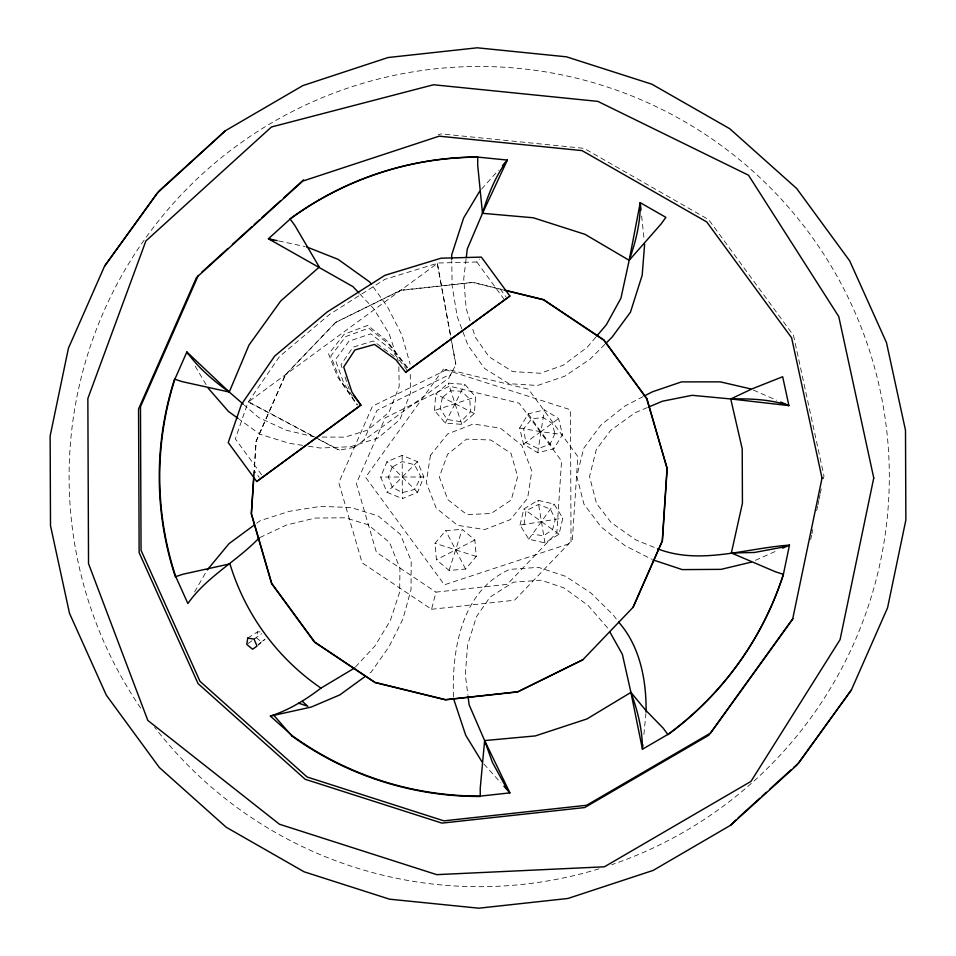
<?xml version="1.0" encoding="UTF-8"?>
<svg xmlns="http://www.w3.org/2000/svg" width="956" height="956" viewBox="0 0 956 956"><rect width="100%" height="100%" fill="white"/><g stroke="black" fill="none" stroke-linecap="round" stroke-linejoin="round"><path stroke-width="0.72" stroke-dasharray="4.78 3.58" d="M453.491 696.96C451.77 649.71 461.366 590.772 509.679 569.394L538.383 567.338L565.605 576.325L591.095 593.138L613.298 615.007L617.696 620.886M402.177 455.367L402.356 498.65L417.593 492.292L423.855 476.984L417.473 461.688L402.177 455.367L386.929 461.736L380.667 477.044L387.06 492.34L402.356 498.65M253.83 475.108L256.041 441.397L285.318 374.943L335.723 322.303L400.863 290.206L473.065 282.331L501.816 289.477M253.973 475.132L256.208 441.206L285.486 374.74M434.502 410.506L435.769 393.944L448.328 383.129L464.831 384.372L475.61 396.967L474.343 413.518L461.772 424.356L445.281 423.102L434.502 410.506L475.61 396.967M643.89 734.387L645.921 713.594M254.021 473.16L254.272 470.687L259.16 477.343M466.098 258.992L463.732 279.009L466.181 308.597L470.101 320.869M537.726 452.726L544.394 409.873L558.567 418.465L562.486 434.562L553.859 448.758L537.726 452.726L523.553 444.158L519.646 428.037L528.274 413.84L544.394 409.873M524.043 524.533L526.075 510.719L538.539 504.421L550.429 509.118L555.293 519.455L552.532 529.779L543.617 535.671L532.265 534.32M810.676 539.626L811.572 535.276M811.883 533.83L812.791 529.481M816.711 510.635L817.619 506.286M817.918 504.84L818.826 500.49M819.125 499.044L820.033 494.694M820.332 493.236L821.24 488.898M823.355 478.753L823.964 475.849L793.528 335.496L708.647 219.641L583.985 148.335L441.098 133.888L438.29 134.82M520.028 525.131L523.816 509.022L537.929 500.299L554.086 504.051L562.821 518.104L559.033 534.225L544.932 542.936L528.776 539.172L520.028 525.131L562.821 518.104M260.151 631.94L257.69 631.773L256.244 637.748L261.478 641.858L265.003 639.289L258.168 645.133M431.562 609.283L514.579 600.225L572.357 539.913L577.842 456.574L528.489 389.212L447.36 369.327L372.446 406.24L338.794 482.661L362.133 562.857L431.562 609.283L435.984 592.123L507.254 584.343L556.846 532.576L561.554 461.043L519.18 403.205L449.559 386.14L385.244 417.832L356.349 483.437L376.389 552.269L435.984 592.123M449.081 570.433L462.202 529.325L474.857 540.009L476.255 556.476L465.584 569.071L449.081 570.433L436.438 559.726L435.04 543.259L445.711 530.664L462.202 529.325M445.281 423.102L464.831 384.372M452.14 371.765L450.085 375.78L448.149 375.302L376.999 410.351L363.818 440.286L362.575 441.194M353.923 447.611L448.842 378.05L455.94 364.559L451.83 342.26M194.594 591.907L206.52 571.222M528.776 539.172L554.086 504.051M450.527 335.162L437.322 263.45L248.309 401.998L314.333 437.059M285.318 374.943L335.723 322.303M437.322 263.45L455.773 364.75M540.367 432.124L558.567 418.465M595.803 337.181L587.151 347.375L563 365.335L540.367 373.27L512.607 371.597L489.09 356.827L475.335 337.229L471.846 326.331M481.621 189.097L498.446 170.132M355.477 667.001L375.027 645.85L390.371 620.516L399.668 592.051L399.943 568.187L389.522 542.458L368.108 524.748L345.259 517.793L315.289 518.044L286.489 525.023L259.136 537.905M261.657 474.821L235.331 438.9L247.939 402.488L279.618 356.421L329.641 314.369L384.802 279.355L438.29 263.019L476.805 261.98L479.542 259.052M417.473 461.688L387.06 492.34M604.825 344.399L590.151 359.109L564.793 376.186L537.642 385.471L508.939 383.679L484.537 368.454L467.89 345.128L462.298 330.131M258.144 644.619L261.478 641.858M256.65 523.279L260.247 520.626L289.656 511.269L320.415 506.381L350.9 507.505L378.241 516.001L400.373 534.356L411.2 560.993L411.044 589.601L402.93 618.986L388.984 646.842L371.203 672.056L367.594 674.685M523.553 444.158L540.761 431.67L562.486 434.562M247.974 643.591L255.061 638.572M254.033 639.098L261.657 633.732M247.759 638.07L257.69 631.773M474.857 540.009L436.438 559.726M643.101 396.62L624.638 406.192L600.738 425.229L583.71 448.34L576.779 476.267L583.937 504.111L601.145 526.995L625.2 545.78L651.681 559.224M335.556 322.507L400.695 290.409L472.897 282.522L504.147 290.194M755.419 560.312L777.216 550.596M647.367 407.555L635.047 412.741L610.669 430.391L596.293 449.595L589.529 476.59L596.52 503.454L611.039 522.442L635.549 539.77L656.151 548.194M354.079 447.42L339.105 450.228L315.635 437.752M423.855 476.984L380.667 477.044M322.1 437.047L344.937 437.143L367.725 430.116L388.996 412.311L399.214 386.427L398.772 363.866M302.586 445.341L289.381 443.345L259.901 434.227L239.359 419.349M308.453 446.237L320.188 448.017L350.649 446.703L377.919 438.075L399.919 419.576L410.518 392.832L410.232 371.31M519.646 428.037L540.761 431.67L553.859 448.758M278.638 240.936L304.916 246.505M314.966 437.012L286.107 430.2L258.658 417.533L244.497 405.26M476.255 556.476L435.04 543.259M753.376 390.084L776.619 400.229M474.343 413.518L435.769 393.944M248.464 401.807L314.177 436.713M315.492 437.406L339.272 450.037M559.033 534.225L523.816 509.022M394.29 356.397L373.27 341.005L352.991 347.159L341.005 364.642L342.798 370.127M417.593 492.292L386.929 461.736M359.862 293.982L373.665 308.669L389.212 333.943L398.282 361.105M483.951 764.059L500.92 782.904M607.598 627.949L588.191 605.518L563.897 587.868L541.204 580.22L513.456 582.18L490.058 597.07L476.47 616.668L467.532 645.252L465.333 674.793L467.854 694.797M407.364 370.474L390.932 349.287L370.737 333.823L348.952 341.232L335.317 359.767L343.981 383.691L352.8 396.477M407.77 367.785L386.977 340.886L367.749 325.339L344.196 334.242L328.613 354.019L337.635 377.023L357.03 404.962M406.79 367.606L388.291 343.67L368.741 328.159L345.773 336.56L330.836 355.919L339.739 379.233L357.496 404.842M500.203 288.987L505.82 296.647M476.805 261.98L504.003 299.109M373.055 286.692L387.61 306.995L401.783 334.755L410.136 364.14M528.274 413.84L540.761 431.67M195.179 366.124L206.52 385.411M465.584 569.071L445.711 530.664M348.259 386.571L349.346 389.331M461.784 328.768L457.207 316.508L452.128 285.748L451.77 260.773M461.772 424.356L448.328 383.129M345.032 376.975L347.721 385.196M544.932 542.936L537.929 500.299M641.643 216.02L644.153 239.753M140.663 708.038A410.124 410.1 40.2 0 1 279.164 118.556A410.124 410.1 40.2 0 1 853.792 309.636A410.124 410.1 40.2 0 1 611.732 864.69M599.006 868.813A410.124 410.1 40.2 0 1 154.645 727.265M430.451 455.367L426.257 482.529L436.211 508.15L457.637 525.358L484.8 529.552L510.42 519.598L527.628 498.172L531.823 471.009L521.868 445.388L500.442 428.18L473.28 423.986L447.659 433.94L430.451 455.367M442.353 397.469L440.214 408.69L447.073 419.481L460.864 421.704L470.615 411.725L469.731 398.975L461.33 391.219L450.658 390.741L442.353 397.469M517.65 476.65L511.209 500.012L491.097 513.515L466.898 514.603L447.838 499.653L439.318 476.96L447.647 454.22L466.588 439.115L490.798 440.011L511.018 453.359L517.65 476.65M392.151 467.161L388.387 477.164L392.223 487.142L402.237 492.651L414.617 489.46L420.999 477.044L414.522 464.676L402.118 461.581L392.151 467.161M554.946 433.558L550.166 443.931L538.312 448.723L525.8 442.52L523.661 428.73L531.799 418.871L543.139 417.437L552.102 423.257L554.946 433.558M443.524 369.076L365.586 477.259L444.397 584.809L571.031 543.104L570.493 409.777L443.524 369.076"/><path stroke-width="1.43" d="M253.83 475.108L251.273 513.874L271.576 583.602L314.5 642.181L374.872 682.548L445.4 699.84L517.602 691.965L582.742 659.867L633.147 607.227L662.424 540.773L667.192 468.309L646.889 398.568L603.965 339.989L543.594 299.622L504.541 290.05M253.782 478.096L251.44 513.671L271.743 583.399L314.667 641.99L373.808 681.532M644.631 244.21L642.181 275.232L630.458 312.194L612.175 337.038L605.877 343.347M657.525 548.756C700.091 565.426 745.955 548.075 789.477 545.135L783.454 574.042A319.71 319.698 40.2 0 1 667.957 734.363L642.444 749.229L642.874 744.772M646.065 712.101C646.519 680.553 640.102 646.28 618.58 622.057M468.046 696.219L469.121 704.787L484.632 740.577L480.223 788.365L480.282 796.468A319.734 319.71 40.2 0 1 292.082 736.132M466.265 257.558L467.281 248.978L482.493 213.308L507.361 160.082L477.964 157.119A319.71 319.698 40.2 0 0 290.289 218.924L268.421 238.773L352.967 286.633L358.87 292.93M243.41 404.304L229.249 392.032L248.966 345.104L280.717 300.997L319.28 267.059L294.807 225.389L290.015 218.84A319.734 319.71 40.2 0 1 477.725 157.023L477.701 165.161L482.493 213.308L533.245 217.765L585.036 234.34L629.179 260.319L640.233 202.672L665.878 217.347L661.122 223.955L629.179 260.319L620.934 298.224L606.367 324.729L596.759 336.058M609.701 631.713L622.368 654.322L630.924 692.395L645.36 709.854L663.153 728.125L667.957 734.662A319.734 319.71 40.2 0 0 783.466 574.341L775.71 571.891L731.364 552.974L742.43 503.25L742.226 448.878L730.743 398.951L692.072 395.318L662.424 401.221L648.73 406.981M629.179 260.319C635.74 241.868 640.616 222.378 640.233 202.672L641.022 210.093M482.493 213.308C487.68 195.717 494.682 178.402 505.079 163.225M104.586 266.103L68.438 348.187L50.142 435.996L50.501 525.692L69.513 613.358L106.319 695.155L159.341 767.513L226.237 827.263L304.104 871.8L389.522 899.178L478.765 908.2L567.936 898.473L653.127 870.414L730.623 825.255L797.041 764.967L851.414 689.897L887.562 607.813L905.858 520.004L905.499 430.308L886.487 342.642L849.681 260.845L796.659 188.487L729.763 128.737L651.896 84.2L566.478 56.822L477.235 47.8L388.064 57.527L302.873 85.586L225.377 130.745L158.959 191.033L104.586 266.103L157.023 193.327L225.377 130.745M198.358 275.328L140.472 406.754L141.058 550.369L199.995 681.329L307.115 777.001L443.871 820.846L586.637 805.263L710.726 732.965L792.93 618.843M354.497 668.053L320.977 688.117A231.973 231.938 61.7 0 1 229.942 563.873L183.038 574.209L175.318 576.755A319.734 319.71 40.2 0 1 174.518 379.126L182.226 381.659L229.249 392.032L186.862 351.975L174.96 379.006A319.71 319.698 40.2 0 0 175.761 576.599L187.878 603.535C206.639 576.671 236.789 561.315 259.136 537.905M632.98 607.43L662.257 540.965L667.025 468.5L646.722 398.772L603.798 340.193L543.426 299.814L505.557 290.528M207.261 569.931L229.022 543.653L254.248 525.047M479.649 191.32L463.624 218.004L451.686 254.894L451.746 259.303M851.414 689.897L798.977 762.673L793.54 767.62M730.623 825.255L735.833 819.997M502.414 165.663L507.361 160.082M256.746 481.501L360.926 405.177L351.904 392.02L343.718 366.973L354.915 349.992L374.477 344.435L395.892 359.791L405.714 372.362L509.895 296.037L481.37 257.104L441.003 258.204L384.933 275.316L327.095 312.026L274.659 356.11L241.438 404.412L228.233 442.58L256.746 481.501L359.241 406.192M201.644 272.341L227.958 248.464M232.344 244.485L252.073 226.572M254.272 224.588L259.745 219.605M261.944 217.621L280.574 200.7M283.872 197.713L303.602 179.812M738.008 818.013L759.781 798.248M761.956 796.276L766.318 792.321M769.58 789.357L791.353 769.592M406.252 371.753L509.895 296.037M365.18 676.454L339.834 694.904L311.154 707.093L270.345 716.092L292.381 735.773A319.71 319.698 40.2 0 0 480.545 796.085L509.906 792.883L484.632 740.577L535.324 735.917L586.948 718.948L630.924 692.395C637.234 709.448 641.882 727.397 642.396 745.656M270.345 716.092C288.82 710.165 305.633 699.84 320.977 688.117M644.416 395.939L652.327 391.841L681.52 381.886L720.298 381.862L750.639 388.889M582.909 659.676L517.77 691.762L445.568 699.649L375.039 682.357M730.743 398.951L752.061 388.877L782.665 376.736L788.915 405.607L730.743 398.951C750.245 398.544 770.297 399.309 788.915 405.607L780.717 402.022M782.665 548.17L789.477 545.135M784.195 546.892L754.368 552.484L731.364 552.974M360.926 405.177L353.457 395.33M751.332 562.128L721.063 569.358L682.285 569.609L652.996 559.893M268.421 238.773L277.18 240.625M306.374 246.803L338.077 259.351L369.637 281.924L371.346 284.302M268.54 238.833L273.536 240.434M298.642 703.186L307.832 706.281L302.299 701.334M238.152 418.477L228.484 411.474L208.026 387.993M229.249 392.032C214.335 381.444 200.139 369.41 188.977 354.831M503.92 786.226L509.906 792.883M273.536 715.004L292.106 736.156M506.859 788.712L492.352 762.267L484.632 740.577M481.955 761.836L465.715 735.248L453.479 698.418M186.862 351.975L188.38 354.545M630.924 692.395L642.444 749.229M247.759 638.07L246.791 644.428L252.587 649.232L257.021 646.089L254.033 639.098L247.759 638.07M822.029 478.131L792.739 618.723L708.79 735.248L584.714 807.545L441.947 823.116L305.179 779.283L198.071 683.612L139.134 552.652L138.548 409.037L196.434 277.61L302.765 181.09L439.174 136.17L582.061 150.618L706.723 221.923L791.604 337.779L822.029 478.131M873.76 477.964L840.073 639.624L750.962 781.411L604.431 866.793L436.713 874.644L279.463 824.239L147.822 720.442L88.526 563.646L87.856 398.521L145.886 240.972L271.468 126.981L433.522 84.761L597.823 101.372L748.512 175.211L838.77 316.579L873.76 477.964"/></g></svg>
